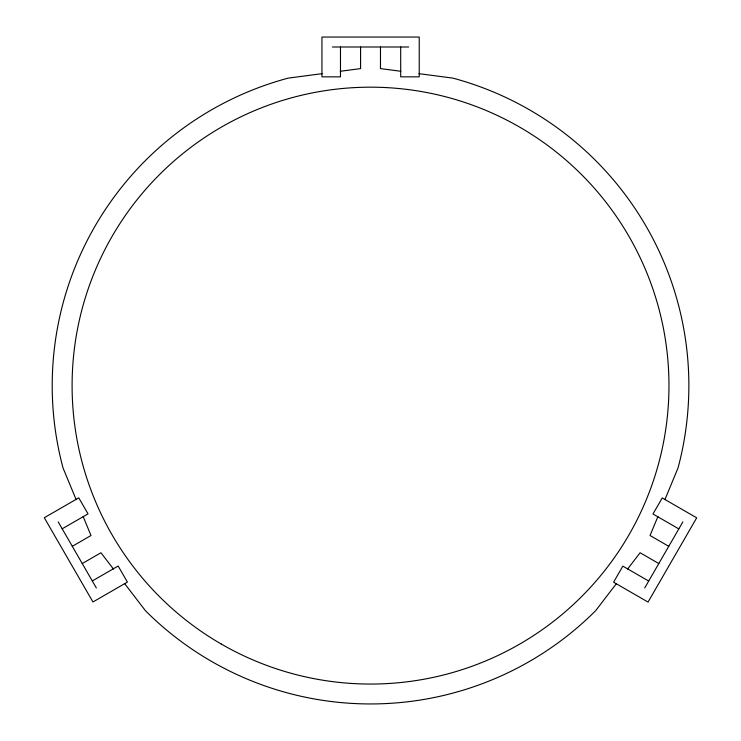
<?xml version="1.0" encoding="UTF-8"?>
<svg xmlns="http://www.w3.org/2000/svg" width="741" height="741" viewBox="0 0 741 741"><rect width="100%" height="100%" fill="white"/><g stroke="black" fill="none" stroke-linecap="round" stroke-linejoin="round"><path stroke-width="1.11" d="M657.915 516.533L650.052 535.511L668.762 546.321M664.909 499.656L678.015 468.006A318.334 318.334 0 0 0 452.918 78.138L418.961 73.665M644.707 587.974L682.869 521.886M616.475 583.538L595.625 610.714A318.334 318.334 0 0 1 145.44 610.714L124.59 583.538M627.59 569.051L640.104 552.749L658.814 563.549M62.188 528.805L88.031 513.883L78.768 497.832L44.303 517.727L92.949 601.979L127.415 582.083L118.143 566.041L92.301 580.953M72.303 546.321L91.004 535.511L83.14 516.533M82.251 563.549L100.952 552.749L113.466 569.051M322.094 73.665L288.138 78.138A318.334 318.334 0 0 0 63.05 468.006L76.156 499.656M340.212 71.284L360.58 68.598L360.58 46.998M332.376 46.998L408.689 46.998M400.853 71.284L380.476 68.598L380.476 46.998M678.812 528.907L652.969 513.985L662.232 497.933L696.697 517.829L648.051 602.081L613.585 582.185L622.857 566.133L648.699 581.055M58.196 521.886L96.349 587.974M400.696 46.998L400.696 76.842L419.23 76.842L419.23 37.05L321.946 37.05L321.946 76.842L340.48 76.842L340.48 46.998M221.309 644.068A298.438 298.438 0 0 0 668.966 385.616A298.438 298.438 0 0 0 221.309 127.165A298.438 298.438 0 0 0 221.309 644.068"/></g></svg>
